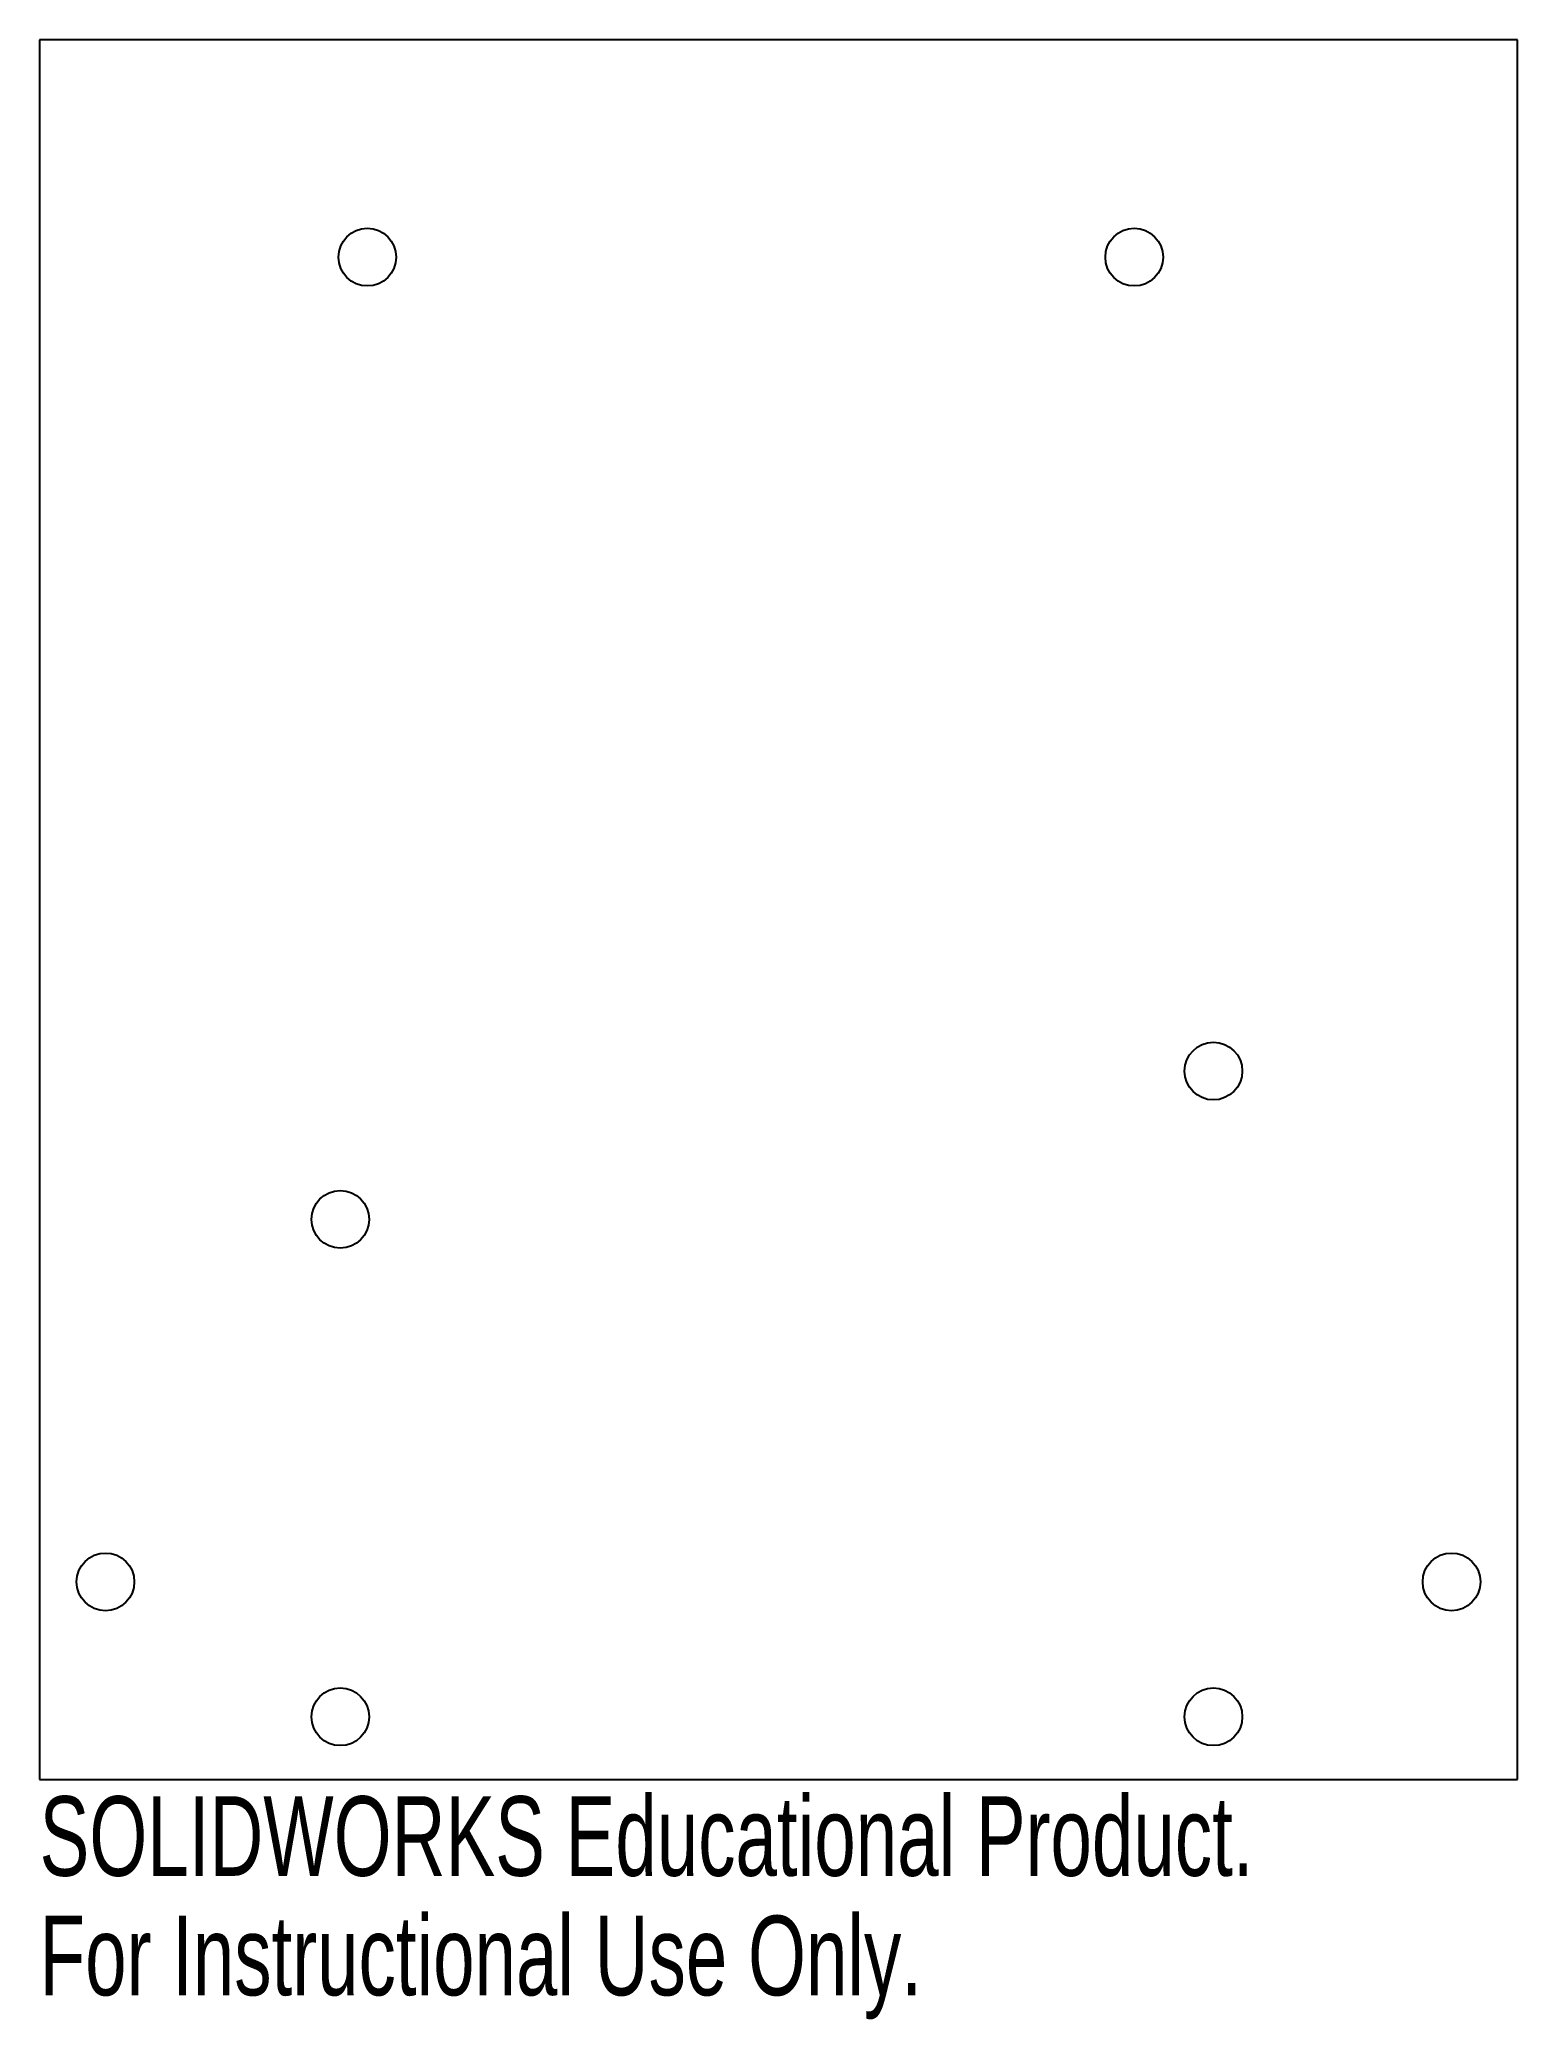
# Model space of a CAD drawing. Header units: millimetres. Extents: x -45 to 45, y -38 to 82.
import ezdxf

# ---------------------------------------------------------------- set-up
doc = ezdxf.new("R2010")
doc.units = ezdxf.units.MM
doc.styles.add('SLDTEXTSTYLE0', font='TXT', dxfattribs={"width": 0.7})

msp = doc.modelspace()

# ---------------------------------------------------------------- linework, layer by layer
at = {"color": 7, "linetype": 'Continuous', "lineweight": 25}
for p, q in [((-44.85, 82.17), (-44.85, -23.43)), ((44.85, 82.17), (-44.85, 82.17)), ((44.85, -23.43), (44.85, 82.17)), ((-44.85, -23.43), (44.85, -23.43))]:
    msp.add_line(p, q, dxfattribs=at)
for centre in [(-24.96, 68.97), (21.59, 68.97), (26.4, 19.57), (-26.6, 10.57), (-40.85, -11.43), (40.85, -11.43), (-26.6, -19.62), (26.4, -19.62)]:
    msp.add_circle(centre, 1.75, dxfattribs=at)

# ---------------------------------------------------------------- texts
at = {"color": 7, "linetype": 'Continuous', "char_height": 4.8336, "attachment_point": 1, "style": 'SLDTEXTSTYLE0'}
for s, insert in [('SOLIDWORKS Educational Product.', (-44.85, -24.44)), ('For Instructional Use Only.', (-44.85, -31.69))]:
    msp.add_mtext(s, dxfattribs=dict(at, insert=insert))

doc.saveas('drawing.dxf')
